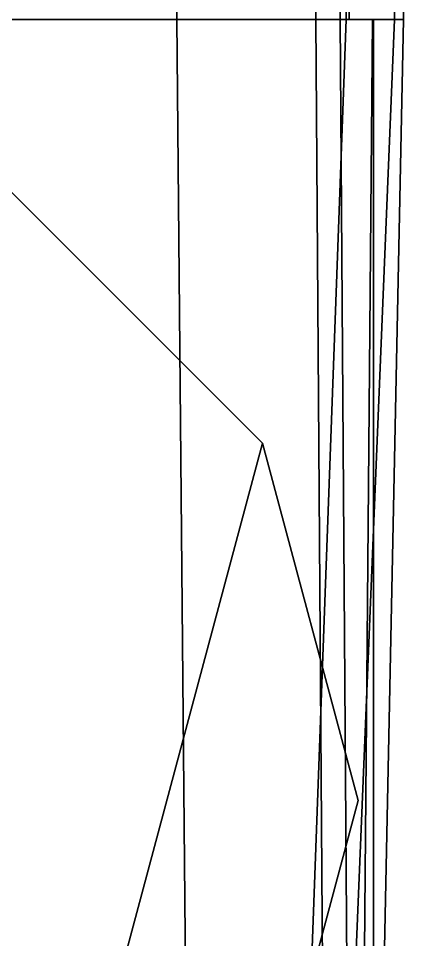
# Model space of a CAD drawing. Header units: millimetres. Extents: x -30 to 5.9, y -44.5 to 49.
# Drawn here: x 4.477 to 5.75, y -12.57 to -9.527 of the extents above; entities that cross this region are included whole.
import ezdxf

# ---------------------------------------------------------------- set-up
doc = ezdxf.new("R2010")
doc.units = ezdxf.units.MM
doc.layers.add('railings', color=6, linetype='Continuous')

msp = doc.modelspace()

# ---------------------------------------------------------------- linework, layer by layer
for points in [[(5.57, -9.53, 4.45), (5.57, -0.7, 4.45), (-5.57, -0.7, 4.45), (-5.57, -9.53, 4.45)], [(5, -0.7, -2.62), (5, -9.53, -2.62), (4.28, -9.53, -3.02), (4.28, -0.7, -3.02)], [(5.56, -0.7, -1.75), (5.56, -9.53, -1.75), (5, -9.53, -2.62), (5, -0.7, -2.62)], [(5.72, -0.7, -1.05), (5.72, -9.53, -1.05), (5.56, -9.53, -1.75), (5.56, -0.7, -1.75)], [(5.57, -0.7, 4.45), (5.57, -9.53, 4.45), (5.75, -9.53, 0.33), (5.75, -0.7, 0.33)], [(5.75, -0.7, 0.33), (5.75, -9.53, 0.33), (5.72, -9.53, -1.05), (5.72, -0.7, -1.05)], [(5.61, -13.89, 2.53), (5.6475, -9.53, 2.5329), (-5.6475, -9.53, 2.5329), (-5.61, -13.89, 2.53)], [(5.6475, -9.53, 2.5329), (5.57, -9.53, 4.45), (2.78, -9.53, 4.45), (2.78, -9.53, 2.5329)], [(5, -9.53, -2.62), (5.04, -13.89, -2.06), (4.02, -13.89, -2.79), (4.28, -9.53, -3.02)], [(5.56, -9.53, -1.75), (5.4, -13.89, -1.28), (5.04, -13.89, -2.06), (5, -9.53, -2.62)], [(5.72, -9.53, -1.05), (5.54, -13.89, -0.8), (5.4, -13.89, -1.28), (5.56, -9.53, -1.75)], [(5.75, -9.53, 0.33), (5.66, -13.89, 1.24), (5.54, -13.89, -0.8), (5.72, -9.53, -1.05)], [(5.6475, -9.53, 2.5329), (5.61, -13.89, 2.53), (5.66, -13.89, 1.24), (5.75, -9.53, 0.33)], [(5.65, -11.95, 4.5), (5.65, -9.53, 4.45), (5.65, -9.53, 2.53), (5.65, -11.95, 2.53)], [(5.65, -11.95, 2.53), (5.65, -9.53, 2.53), (5.65, -9.53, 4.45), (5.65, -11.95, 4.5)], [(4.42, -10.0662, 4.46), (3.24, -14.47, 4.55), (4.42, -14.1538, 4.54), (5.2838, -10.93, 4.48)], [(5.2838, -10.93, 4.48), (4.42, -14.1538, 4.54), (3.24, -14.47, 4.55), (4.42, -10.0662, 4.46)], [(4.42, -10.0662, 4.46), (5.2838, -10.93, 4.48), (5.2838, -10.93, 6.2), (4.42, -10.0662, 6.2)], [(4.42, -10.0662, 6.2), (5.2838, -10.93, 6.2), (5.2838, -10.93, 4.48), (4.42, -10.0662, 4.46)], [(5.2838, -10.93, 4.48), (4.42, -14.1538, 4.54), (5.2838, -13.29, 4.53), (5.6, -12.11, 4.5)], [(5.6, -12.11, 4.5), (5.2838, -13.29, 4.53), (4.42, -14.1538, 4.54), (5.2838, -10.93, 4.48)], [(5.2838, -10.93, 4.48), (5.6, -12.11, 4.5), (5.6, -12.11, 6.2), (5.2838, -10.93, 6.2)], [(5.2838, -10.93, 6.2), (5.6, -12.11, 6.2), (5.6, -12.11, 4.5), (5.2838, -10.93, 4.48)], [(5.65, -12.74, 3.27), (5.65, -11.95, 4.5), (5.65, -11.95, 2.53), (5.65, -13.89, 2.53)], [(5.65, -13.89, 2.53), (5.65, -11.95, 2.53), (5.65, -11.95, 4.5), (5.65, -12.74, 3.27)], [(5.6, -12.11, 4.5), (5.2838, -13.29, 4.53), (5.2838, -13.29, 6.2), (5.6, -12.11, 6.2)], [(5.6, -12.11, 6.2), (5.2838, -13.29, 6.2), (5.2838, -13.29, 4.53), (5.6, -12.11, 4.5)]]:
    msp.add_3dface(points)
at = {"layer": 'railings'}
for points in [[(5.54, -9.53, 5.73), (5.54, -6.87, 5.73), (5.46, -6.87, 5.73), (5.46, -9.53, 5.73)], [(5.46, -9.53, 5.73), (5.46, -6.87, 5.73), (5.54, -6.87, 5.73), (5.54, -9.53, 5.73)], [(5.5, -15.16, 3.52), (5.46, -9.53, 3.52), (5.54, -9.53, 3.52), (5.58, -15.16, 3.52)], [(5.58, -15.16, 3.52), (5.54, -9.53, 3.52), (5.46, -9.53, 3.52), (5.5, -15.16, 3.52)]]:
    msp.add_3dface(points, dxfattribs=at)

doc.saveas('drawing.dxf')
